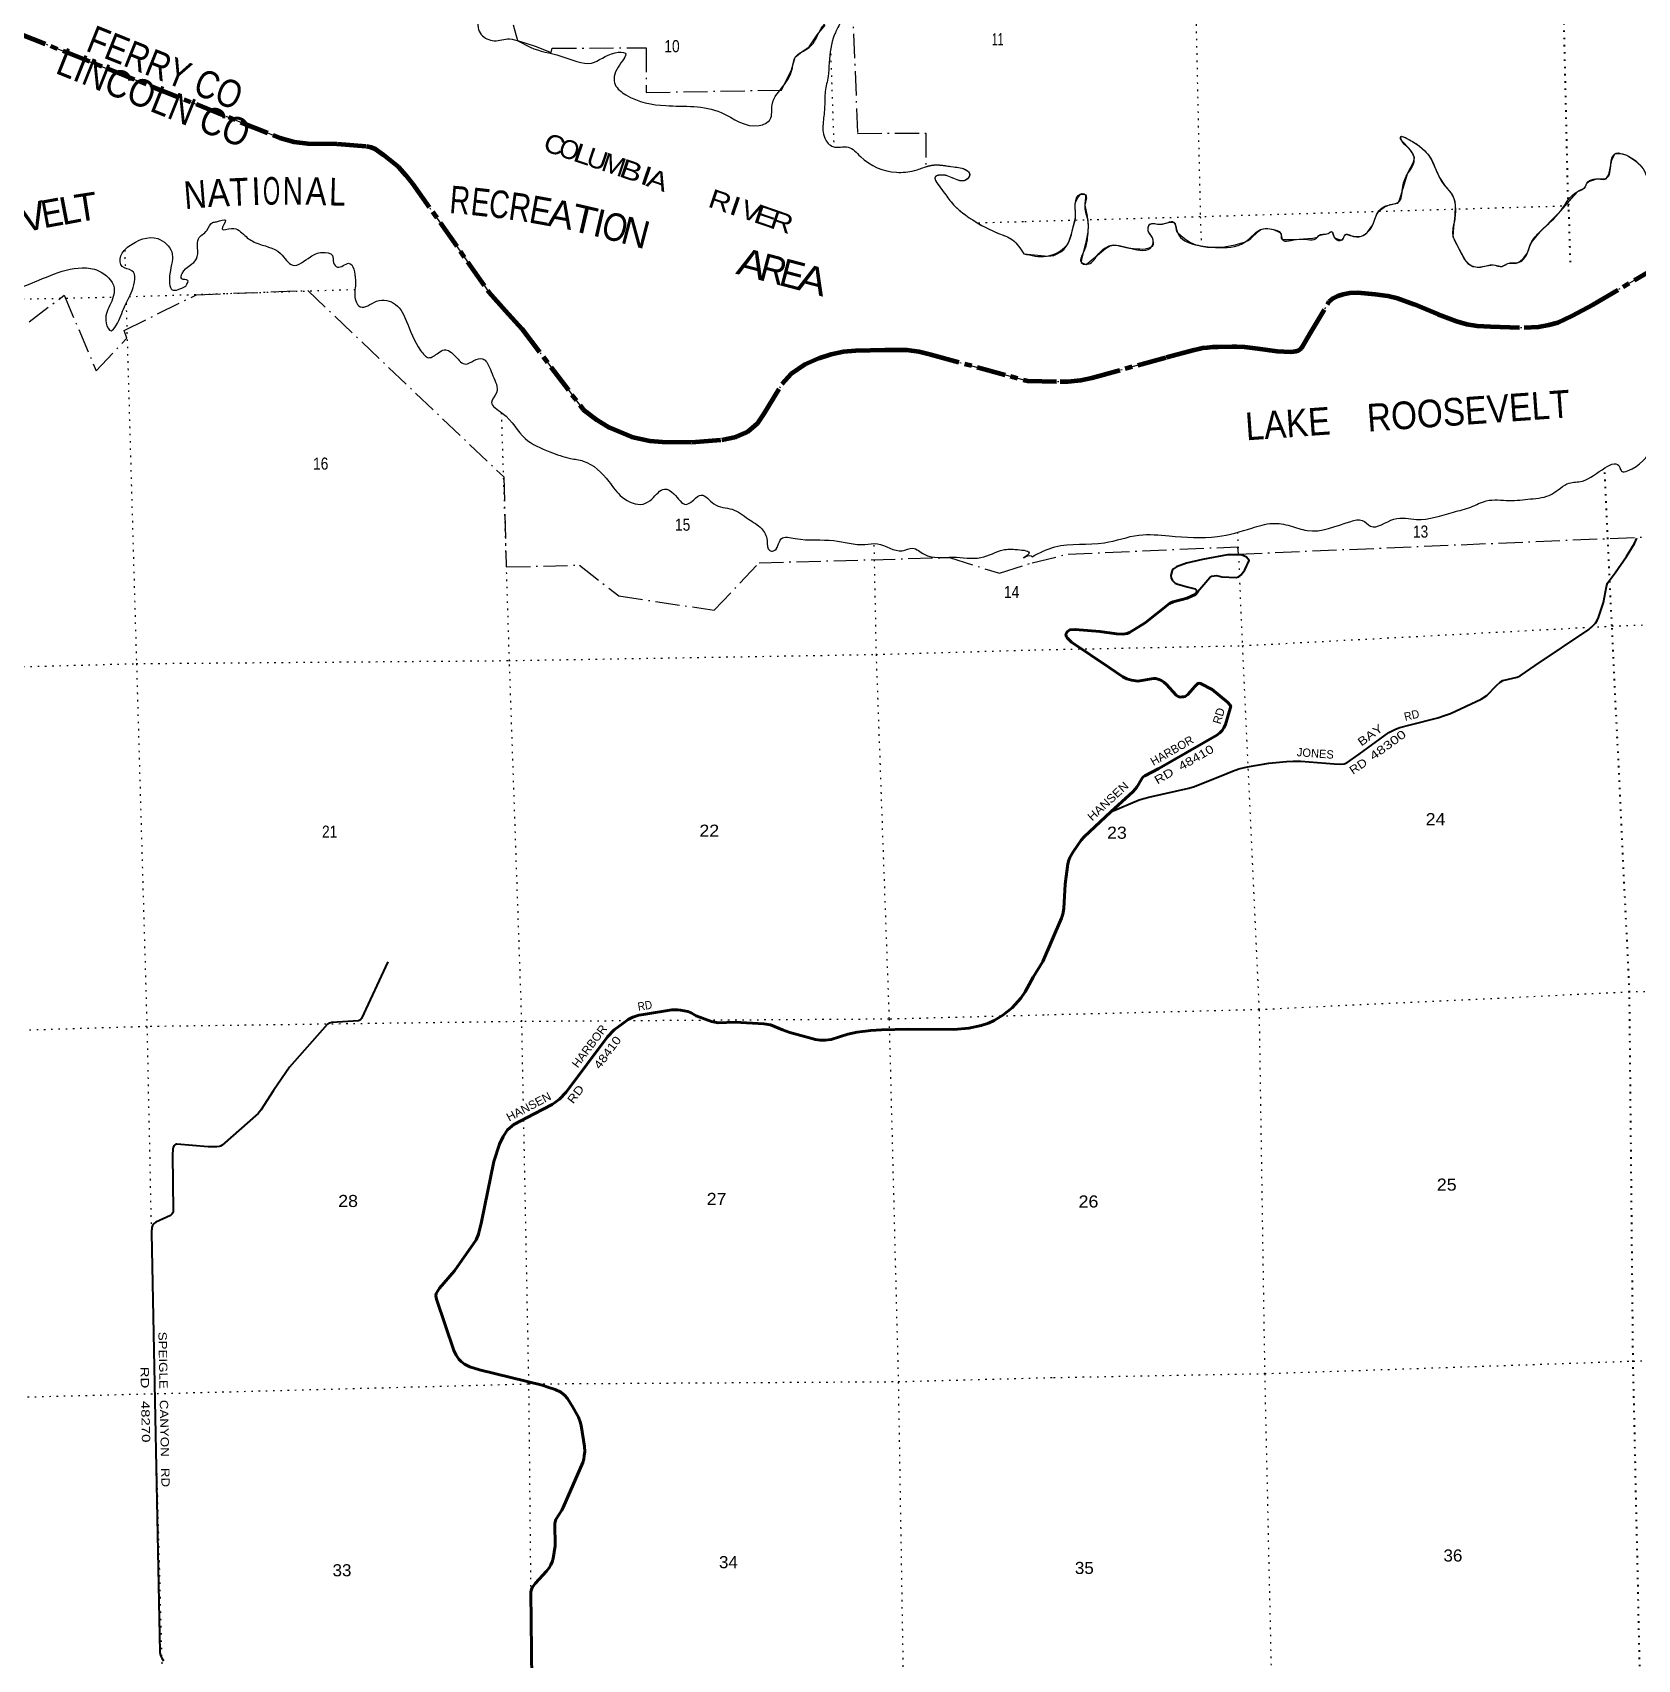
# Model space of a CAD drawing. Header units: feet. Extents: x 493183 to 745759, y 5472 to 195788.
# Drawn here: x 571930 to 595153, y 146274 to 169807 of the extents above; entities that cross this region are included whole.
import ezdxf
from ezdxf.enums import TextEntityAlignment as Align

# ---------------------------------------------------------------- set-up
doc = ezdxf.new("R2010")
doc.units = ezdxf.units.FT
doc.header["$LTSCALE"] = 70
for name, pattern in [('DOT_DASHED', [7.7, 5, -1.2, 0.3, -1.2]), ('DOTTED', [1.5, 0.3, -1.2]), ('LONG_DASH_SHORT_DASH', [9.9, 6, -1.2, 1.5, -1.2])]:
    doc.linetypes.add(name, pattern=pattern)
for name, color, linetype, lineweight in [('11', 7, 'LONG_DASH_SHORT_DASH', 60), ('26', 7, 'Continuous', 40), ('27', 7, 'Continuous', 13), ('29', 7, 'Continuous', 25), ('39', 7, 'Continuous', 13), ('44', 7, 'DOT_DASHED', 13), ('6', 7, 'DOTTED', 25), ('7', 7, 'DOTTED', 13)]:
    doc.layers.add(name, color=color, linetype=linetype, lineweight=lineweight)
for name, color, linetype in [('12', 7, 'Continuous'), ('30', 7, 'Continuous'), ('41', 7, 'Continuous')]:
    doc.layers.add(name, color=color, linetype=linetype)

msp = doc.modelspace()

# ---------------------------------------------------------------- linework, layer by layer
at = {"layer": '11'}
for points in [[(571722.66, 169799.96), (575508.94, 168284.06), (575715.49, 168225.16), (575912.6, 168200.13), (576336.28, 168197.44), (576760.76, 168164.51), (576824.17, 168150.97), (576887.46, 168123.82), (577010.23, 168038.08), (577226.71, 167862.34), (577330.57, 167741.98), (577428.68, 167625.69), (578533.67, 166051.54), (578766.6, 165787.5), (579011.79, 165519.7), (579896.08, 164355.22), (580095.92, 164204.01), (580273.16, 164091.8), (580596.47, 163960.52), (580862.76, 163903.59), (581040.22, 163885.75), (581470.45, 163881.88), (581902.79, 163915.08), (582110.69, 163957.89), (582278.9, 164032.16), (582418.16, 164153.33), (582515.99, 164294.79), (582776.88, 164723.5), (582913.71, 164877.22), (583112.15, 165010.98), (583306.18, 165096.19), (583485.54, 165154.22), (583662.48, 165192.11), (583845.18, 165208.31), (584261.12, 165219.25), (584583.26, 165216.12), (584754.87, 165195.72), (584927.97, 165148.76), (586327.2, 164769.11)], [(586327.2, 164769.11), (586801.21, 164759.06), (586912.14, 164760.9), (587100.63, 164780.11), (587256.29, 164814.43), (588339.07, 165111.15), (588740.5, 165218.5), (588806.93, 165234.34), (588861.97, 165244.13), (588924.73, 165252.63), (589006.97, 165259.37), (589084.67, 165263.1), (589286.8, 165268.04), (589357.8, 165267.07), (589465.93, 165259.54), (589658.12, 165235.3), (589939.31, 165198.25), (590035.07, 165191.43), (590135.48, 165190.22), (590175.38, 165192.59), (590211.08, 165198.1), (590242.65, 165207.57), (590264.78, 165218.56), (590286.74, 165236.07), (590301.95, 165255.89), (590410.01, 165437.72), (590693.63, 165916.44), (590749.96, 165964.14), (590817.72, 165998.52), (590893.91, 166022.59), (590990.06, 166040.14), (591105.16, 166046.63), (591359.93, 166023.59), (591539.02, 165997.3), (591683.13, 165964.14), (591916.1, 165877.9), (592263.86, 165735.22), (592535.2, 165633.6), (592686.59, 165588.85), (592834.05, 165564.56), (593026.64, 165553.71), (593513.62, 165539.57), (593721.97, 165551.92), (593872.22, 165577.1), (593999.01, 165615.26), (594201.96, 165708.91), (594510.16, 165874.28), (595535.12, 166474.95)]]:
    msp.add_lwpolyline(points, dxfattribs=at)
at = {"layer": '26'}
for points in [[(587531.49, 158532.81), (587855.05, 158829.12), (587885.49, 158860.86), (587907.74, 158890.78), (587985.47, 159019.73), (588002.37, 159039.07), (588024.62, 159055.08), (588228.14, 159162.95), (589067.84, 159645.84), (589109.94, 159675.37), (589143.34, 159710.17), (589168.38, 159749.15), (589193.23, 159796.07), (589261.99, 160029.35), (589268.56, 160056.86), (589260.21, 160079.14), (589223.37, 160118.93), (588998.58, 160304.29), (588830.78, 160392.51), (588806.62, 160395.9), (588787.13, 160385.45), (588749.13, 160348.1), (588649.1, 160232.76), (588629.9, 160216.29), (588609.02, 160204.45), (588586.77, 160196.8), (588564.5, 160196.1), (588535.29, 160195.41), (588519.97, 160198.88), (588497.72, 160207.94), (588479.83, 160220.29), (588336.31, 160377.8), (588301.34, 160410.89), (588263.96, 160432.79), (588227.79, 160450.9), (588184.65, 160464.82), (588148.53, 160465.27), (587952.28, 160428.62), (587923.06, 160427.23), (587897.05, 160430.53), (587829.84, 160441.15), (587764.44, 160460.64), (587705.75, 160489.95), (587510.54, 160623.74), (586962.16, 160989.88), (586901.75, 161050.29), (586887.84, 161075.35), (586882.46, 161106.56), (586901.75, 161139.4), (586940.71, 161167.24), (587018.02, 161174.51), (587374.15, 161143.55), (587617.29, 161109.64), (587706, 161105.98), (587767.23, 161114.33), (587802.55, 161128.57), (588029.13, 161269.36), (588383.42, 161548.35), (588435.12, 161572.41), (588635.79, 161627.4), (588699.49, 161653.16), (588751.54, 161680.75), (588792.93, 161720.08)], [(586546.75, 156370.44), (586816.86, 156998.63), (586839.13, 157054.32), (586852.29, 157138.21), (586871.62, 157488.97), (586912.56, 157783.93), (586925.4, 157835.41), (586939.31, 157873), (586989.4, 157956.54), (587050.62, 158045.64), (587103.81, 158123.08), (587148.02, 158175.13), (587531.49, 158532.81)], [(579163.69, 145124.24), (579142.6, 147247.8), (579150.89, 147289.13), (579163.4, 147318.35), (579202.19, 147374.92), (579367.66, 147551.99), (579405.3, 147600.05), (579428.24, 147643.87), (579447.01, 147687.69), (579462.28, 147734.78), (579494.25, 147917.51), (579486.64, 148234.16), (579490.8, 148262.58), (579503.31, 148300.15), (579586.92, 148433.29), (579609.66, 148473.34), (579893.62, 149123.71), (579905.78, 149173.44), (579914.12, 149221.43), (579920.38, 149284.04), (579916.41, 149352.56), (579868.26, 149657.57), (579855.74, 149709.73), (579831.42, 149777.66), (579749.39, 149924.67), (579672.23, 150047.78), (579628.44, 150097.86), (579574.21, 150138.51), (579492.9, 150177.16), (579388.63, 150214.72), (579304.99, 150242.6), (578396.43, 150464.74), (578258.38, 150506.85), (578178.27, 150546.31), (578133.26, 150581.97), (578099.89, 150619.53), (578058.18, 150677.96), (578024.01, 150743.04), (577773.74, 151487.63), (577766.24, 151533.51), (577770.41, 151566.89), (577818.51, 151642.53), (578036.75, 151894.01), (578347.25, 152342.34), (578383.49, 152424.53), (578425.79, 152605.34), (578606.88, 153477.29), (578687.95, 153728.72), (578741.65, 153839.04), (578804.73, 153933.22), (578895.11, 154011.67), (579188.41, 154166.75), (579447.87, 154300.51), (579555.45, 154379.77), (579649.64, 154480.8), (580250.71, 155281.93), (580347.88, 155383.48), (580470.35, 155474.92), (580548.07, 155529.54), (580614.81, 155562.93), (580702.39, 155592.15), (580770.34, 155603.98), (581182.02, 155671.44), (581265.43, 155671.44), (581308.35, 155666.25), (581411.4, 155646.4), (581461.45, 155625.53), (581530.6, 155582.8), (581754.83, 155501.43), (581849.32, 155483.64), (582096.57, 155490.57), (582513.31, 155470.1), (582608.39, 155452.34), (582784.16, 155382.2), (582887.82, 155343.83), (583259.01, 155239.5), (583325.74, 155231.15), (583400.04, 155231.08), (583488.4, 155239.5), (583729.32, 155318.72), (583863.76, 155348.01), (584059.78, 155373.05), (584214.73, 155383.28), (584604.54, 155390.17), (585259.28, 155387.69), (585477.81, 155404.34), (585657.15, 155441.9), (585761.41, 155479.46), (585844.83, 155517.03), (585969.64, 155592.95), (586107.58, 155700.66), (586232.4, 155841.88), (586295.26, 155930.19), (586406.98, 156144.39), (586546.75, 156370.44)]]:
    msp.add_lwpolyline(points, dxfattribs=at)
at = {"layer": '29'}
for points in [[(587531.49, 158532.81), (587940.95, 158706.56), (588010.72, 158729.98), (588083.06, 158748.77), (588659.42, 158876.29), (588742.61, 158902.63), (589210.13, 159089.2), (589293.61, 159121.22), (589385.44, 159154.64), (589510.67, 159185.27), (589817.2, 159236.65), (590072.81, 159263.24), (590171.74, 159268.05), (590284.31, 159266.03), (590762.22, 159231.13), (590854.8, 159225.64), (590907.67, 159231.21), (590945.57, 159245.98), (591128.17, 159369.52), (591556.08, 159682.32), (591649.99, 159729.37), (591714.7, 159754.72), (591862.37, 159793.3), (592265.61, 159894.41), (592363.1, 159925.98), (592449.37, 159959.4), (592891.85, 160165.46), (592974.08, 160218.88), (593113.8, 160361.42), (593167.35, 160410.51), (593206.83, 160434.31), (593413.52, 160483.99), (593456.77, 160503.79), (593673.73, 160651.82), (594447.9, 161171.25), (594508.69, 161226.4), (594544.86, 161265.38), (594569.91, 161301.58), (594590.83, 161346.09), (594662.02, 161563.33), (594706.57, 161795.99), (594720.18, 161840.41), (594742.45, 161873.83), (594828.82, 161990.41), (594996.44, 162226.28), (595108.7, 162416.42), (595146.06, 162494.75)], [(588792.93, 161720.08), (588963.86, 161926.06), (588995.16, 161944.77), (589061.27, 161951.12), (589138.72, 161936.44), (589344.98, 161923.71), (589381.29, 161934.41), (589420.26, 161965.04), (589473.41, 162033.75), (589536.61, 162168.26), (589498.18, 162218.44), (589425.46, 162251.91), (589219.46, 162254.59), (588859.79, 162186.82), (588627.02, 162130.42), (588480.97, 162078.29), (588440.69, 162051.37), (588421.21, 162023.52), (588403.39, 161953.48), (588407.29, 161920.49), (588421.21, 161887.07), (588464.77, 161842.35), (588501.91, 161825.81), (588639.72, 161790.56), (588753.57, 161759.31), (588766.28, 161747.84), (588777.41, 161733.92), (588784.3, 161711.2)], [(577072.45, 156367.3), (576692.14, 155545.25), (576677.67, 155528.43), (576648.45, 155513.52), (576258.52, 155486.69), (576226.96, 155479.34), (576193.87, 155457.48), (575648.26, 154840.44), (575417.97, 154501.76), (575234.62, 154221.11), (575193.55, 154171.35), (574673.12, 153714.03), (574648.64, 153699.44), (574629.88, 153694.22), (574594.43, 153690.05), (574551.68, 153689), (574471.61, 153691.19), (574020.11, 153728.68), (574004.27, 153727.09), (573986.55, 153715.61), (573975.08, 153702.05), (573964.69, 153680.41), (573960.48, 153655.1), (573957.17, 153573.18), (573966.42, 152768.1), (573963.59, 152748.43), (573956.3, 152728.09), (573946.91, 152712.96), (573927.74, 152696.17), (573715.86, 152600.32), (573688.33, 152579.41), (573666.5, 152552.25), (573654.97, 152520.98), (573650.9, 152444.76), (573772.49, 146379.14), (573782.16, 146331.85), (573798.84, 146292.21), (573825.95, 146252.56)]]:
    msp.add_lwpolyline(points, dxfattribs=at)
at = {"layer": '39'}
for points in [[(572673.13, 174447.83), (572809.47, 174145.74), (572823.21, 173934.25), (572891.46, 173836.64), (573091.31, 173711.08), (573305.17, 173357.91), (573396.75, 173311.12), (573644.62, 173440.48), (573923.69, 173398.99), (574471.19, 173231.13), (574915.62, 173075.58), (575129.6, 173065.21), (575303.71, 173027.93), (575539.29, 173052.22), (575911.69, 173212), (576308.12, 173382.27), (576572.53, 173604.68), (576693.83, 173588.66), (576681.13, 173273.86), (576486.24, 172996.21), (576185.04, 172801.39), (576078.29, 172559.56), (576127.71, 172268.04), (576523.74, 171528.89), (576621.8, 171107.15), (576673.22, 170583.77), (576632.96, 170462.08), (576653.9, 170301.12), (576906.48, 170275.3), (577182.21, 170310.38), (577667.69, 170113.2), (578126.29, 170070.82), (578316.66, 170142.71), (578367.25, 170133.52), (578377.37, 170014.72), (578423.83, 169777.59), (578608.93, 169688.08), (578830.32, 169716.15), (579128.9, 169596.36), (579572.87, 169467.01), (580020.38, 169365.96), (580360.7, 169515.09), (580506.02, 169509.57), (580402.64, 169306.11), (580360.62, 169053.32), (580516.48, 168904.81), (581092.01, 168749.54), (581894.48, 168650.67), (582442.37, 168460.64), (582604.17, 168552.2), (582630.82, 168760.36), (582811.27, 169055.91), (582926.09, 169297.88), (582965.82, 169449.81), (583167.11, 169590.45), (583341.89, 169863.72), (583528.72, 170024.27), (583643.24, 170050.47), (583607.05, 169926.84), (583531.13, 169768.22), (583457.35, 169369.69), (583442.62, 169171.82), (583399.97, 168955.31), (583391.64, 168737.39), (583371.28, 168515.22), (583393.54, 168277.67), (583512.62, 168156.75), (583732.62, 168148.5), (583908.41, 168014.46), (584430.75, 167785.66), (584690.52, 167810.38), (584855.67, 167866.13)], [(586274.2, 166608.46), (586602.11, 166572.32), (586924.62, 166776.74), (586988.56, 166993.98), (587020.16, 167119.74), (587017.7, 167327.54), (587095.39, 167468.38), (587164.23, 167457.69), (587157.36, 167308.22), (587193.84, 167113.24), (587198.35, 166903.47), (587137.65, 166629.79), (587102.27, 166491.84), (587189.83, 166455.31), (587338.38, 166585.51), (587511.04, 166720.24), (587818.5, 166686.23), (588126.72, 166710.75), (588140.34, 166828.07), (588075.52, 166933.69), (588097.59, 167033.02), (588252.95, 167034.21), (588439.93, 167066.32), (588497.69, 166914.15), (588757.76, 166737.91), (589049.17, 166699.53), (589471.32, 166774.84), (589735.56, 166967.96), (589866.84, 166962.6), (589989.17, 166904.59), (590013.26, 166816.3), (590259.39, 166819.36), (590521.17, 166844.95), (590540.78, 166871.58), (590675.36, 166900.6), (590725.22, 166927.86), (590769.49, 166839.98), (590879.15, 166807.94), (590935.86, 166891.85), (591004.92, 166871.08), (591160.5, 166862.18), (591312.82, 167004.57), (591412.93, 167228.61), (591552.39, 167312.2), (591696.79, 167353.53), (591753.1, 167550.43), (591821.42, 167751.61), (591923.77, 167965.61), (591870.35, 168103.75), (591748.52, 168232.4), (591726.83, 168302.58), (591826.4, 168270.33), (591989.98, 168170.79), (592151, 168002.59), (592284.28, 167716.78), (592361.56, 167595.28), (592465.06, 167474.32), (592517.5, 167287.74), (592503.82, 167079.61), (592479.96, 166875.3), (592556.26, 166705.35), (592729.32, 166446.59), (592903.48, 166417.9), (593062.26, 166447.41), (593195.95, 166423.94), (593275.73, 166467.97), (593416.79, 166476.93), (593562.97, 166623.22), (593608.69, 166749.28), (593755.94, 166939.99), (594042.34, 167228.41), (594288.57, 167507.94), (594388.29, 167562.46), (594434.93, 167646.16), (594553.06, 167688.96), (594710.13, 167704.31), (594768.37, 167905.29), (594819.84, 168045.59), (594936.74, 168052.04), (595063.05, 167996.13), (595271.81, 167766.36), (595308.75, 167456.36), (595354.27, 167309.99), (595528.37, 167190.49), (595800.39, 167303.06), (595847.22, 167471.51), (595839.6, 167544), (596012.66, 167660.58), (596155.87, 167663.53), (596235.8, 167606.66), (596346.52, 167619.04)], [(584857.78, 167866.84), (584945.35, 167887.43), (585254.35, 167864.61), (585446.85, 167813.54), (585490.1, 167761.87), (585437.16, 167674.24), (585308.04, 167676.01), (585109.17, 167745.12), (584996.6, 167722.98), (585088.6, 167535.04), (585220.76, 167357.89), (585584.88, 167063.82), (585908.39, 166902.12), (586107.67, 166808.82), (586274.52, 166608.08)], [(574148.14, 166139.63), (574176.96, 166222.81), (574089.83, 166245.48), (574096.57, 166322.23), (574302.72, 166531.52), (574318.04, 166695.12), (574331.94, 166824.41), (574452.89, 166945.5), (574533.61, 167059.84), (574593.93, 167070.98), (574722.66, 167091.38), (574672.4, 166965.48), (574809.41, 166973.93), (575000.8, 166870.41), (575159.93, 166766.32), (575517.61, 166611.27), (575696.04, 166440.98), (575950.11, 166562.38), (576122.47, 166625.89), (576268.49, 166580.05), (576286.37, 166479.54), (576341.96, 166413.98), (576504.39, 166469.25), (576601.36, 166226.95), (576600.88, 166138.22), (576606.56, 165926.59), (576672.58, 165841.04), (576909.23, 165919.79), (577184.34, 165874.2), (577341.88, 165628.93), (577544.8, 165209.03), (577663.6, 165104.24), (577803.56, 165175.25), (577887.52, 165219.07), (578050.58, 165121.1), (578197.71, 165010.75), (578317.83, 165063.27), (578446.53, 165085.69), (578543.43, 164964.38), (578591.97, 164840.21), (578644.58, 164597.14), (578572.38, 164456.74), (578726.33, 164302.15), (579059.48, 163932.92), (579415.74, 163743.56), (579715.95, 163645.98), (579898.13, 163608.84), (580268.33, 163312.86), (580463.87, 163086.4), (580764.11, 162986.81), (580891.94, 163059.62), (581073, 163203.94), (581209.35, 163133.74), (581387.47, 162981.59), (581497.22, 163050.06), (581604.99, 163116.47), (581788.74, 162988.62), (582052.3, 162910.56), (582288.72, 162769.51), (582478.69, 162631.69), (582558.31, 162459.67), (582597.15, 162313.14), (582649.69, 162308.01), (582763.64, 162483.43), (582965.25, 162488.97), (583522.48, 162458.4), (583975.27, 162401.8), (584154.6, 162413.01), (584515.37, 162312.46), (584664.03, 162347.32), (584832.96, 162259.54), (585249.18, 162218.43), (585652.67, 162213.4), (585973.49, 162323.87), (586183.2, 162327.55), (586345.59, 162267.88), (586269.98, 162208.08), (586360.16, 162241.92), (586393.04, 162225.64)], [(567020.19, 159247.57), (566981.52, 159384.01), (566933.33, 159488.02), (567057.41, 159544.64), (567351.35, 159576), (567571.56, 159555.66), (567771.35, 159666.03), (567913.36, 159968.97), (567963.09, 160242.06), (568080.97, 160423.59), (567951.33, 160455.6), (567919.89, 160523.61), (567902.09, 160620.09), (567829.6, 160729.72), (567829.22, 160634.94), (567737.1, 160480.08), (567697.02, 160348.31), (567597.84, 160251.8), (567414.3, 160367.56), (567255.62, 160562.39), (567198.91, 160692.47), (567138.35, 160695.44), (567090.26, 160676.45), (566958.45, 160950.4), (567034.13, 161123.12), (567165.39, 161347.23), (567323.36, 161543.58), (567524.5, 161809.24), (567598.76, 162296.51), (567692.24, 162489.71), (567896.82, 162789.71), (567849.74, 162946.17), (567861.24, 163097.6), (568106.46, 163263.21), (568816.44, 163614.41), (569380.99, 163860.23), (569506.45, 163953.16), (569475.6, 163638.05), (569469.8, 163506.88), (569524.17, 163511.87), (569576.43, 163405.91), (569600.44, 163650.32), (569723.82, 163747.26), (569764.91, 163820.57), (569901.61, 163847.16), (570057.26, 163827.71), (570107.45, 163957.64), (569989.69, 164118.91), (569898.6, 164137.48), (569782.62, 164195.94), (569664.48, 164262.43), (569516.37, 164312.27), (569346.79, 164204.44), (569212.18, 164173.85), (569140.21, 164253.25), (569180.87, 164467.71), (569298.48, 164548.41), (569421.13, 164687.68), (569565.64, 164845.48), (569831.17, 165003.38), (570161.04, 164940.59), (570309.22, 164769.77), (570509.75, 164720.86), (570732.84, 164884.06), (570678.53, 164992), (570574.64, 165050.68), (570546.72, 165148.99), (570625.84, 165356.06), (570799.59, 165455.89), (571107.43, 165616.55), (571272.63, 165861.42), (571445.54, 166009.63), (571734.2, 166113.49), (572648.95, 166403.75), (572885.67, 166361.52), (573109.82, 166113.38), (573049.62, 165862.29), (572995.57, 165605.25), (573066.09, 165493.56), (573137.46, 165565.39), (573259.82, 165837.74), (573372.65, 166077.66), (573367.74, 166361.89), (573227.52, 166421.95), (573206.72, 166574.83), (573325.3, 166716.05), (573740.92, 166826.16), (573943.9, 166636.14), (573917.14, 166317.07), (573951.4, 166085.78), (574148.14, 166139.63)], [(586393.04, 162225.64), (586722.82, 162367.41), (587439.94, 162426.62), (587940.02, 162537.84), (588378.16, 162526.71), (589076.58, 162516.91), (589574.39, 162640.19), (589869.59, 162706.83), (590128.64, 162671.82), (590372.25, 162604.2), (591007.09, 162736.37), (591170.25, 162749.83), (591289.06, 162667.53), (591629.93, 162769.41), (591956.95, 162764.05), (592489.43, 162869.89), (592744.13, 162943.76), (592966.2, 163033.1), (593297.04, 163037.91), (593605.3, 163060.42), (593912.57, 163129.32), (594165.39, 163289.92), (594356.45, 163320.1), (594899.13, 163514.94), (594924.5, 163460.98), (595009.13, 163466.76), (595401.61, 163795.72), (595676.28, 163972.91), (595938.28, 163988.41), (596177.34, 163944.92), (596135.31, 163647.41), (596173.63, 163460.54), (596411.17, 163112.3), (596538.14, 163026.14), (596859.52, 163095.33), (596923.27, 162852.47), (596832.85, 162646.8), (596752.47, 162443.34), (596572.15, 162195.45), (596277.53, 161820.08), (596183.42, 161598.18), (596097.56, 161368.38), (596100.05, 161346.24), (596099.12, 161295.77), (596065.07, 161190.14), (596111.85, 161172.94), (596290.35, 161317.88), (596331.95, 161447.89), (596778.91, 162058.46), (597134.02, 162342.25), (597312.39, 162305.58), (597332.91, 162102.19), (597389.58, 162000.44), (597432.2, 161989.22), (597424.24, 162077.84), (597447.38, 162409.26), (597455.99, 162853.38), (597453.1, 163269.02), (597495.26, 163748.14), (597652.94, 164110.59), (597854.36, 164409.37), (598040.63, 164380.93), (598305.23, 164275.4), (598510.62, 164295.79), (598605.08, 164313.88), (598630.04, 164185.25), (598676.85, 164073.21), (598735.34, 164074.42), (598887.68, 164309.63), (599104.14, 164378.67), (599281.1, 164313.72), (599329.08, 163959.55), (599339.14, 163491.6), (599347.82, 163275.86), (599330.95, 163122.14), (599425.7, 163126.12), (599621.86, 163200.8), (599798.95, 163129.79), (599950.03, 163048.16), (599960.66, 163116.98), (599794.83, 163321.41), (599679.03, 163545.03), (599766.82, 163778.9), (599984.38, 163890.34), (600242.81, 163790.75), (600737.27, 163506.34), (600884.78, 163497.28), (600906.29, 163622.83), (600856.52, 163779.2), (601016.69, 163931.84), (601286.15, 163975.74)]]:
    msp.add_spline(points, degree=3, dxfattribs=at)
at = {"layer": '44'}
for points in [[(583787.74, 170325.23), (583868.34, 168348.49), (584856.63, 168351.68), (584857.79, 167866.84)], [(578883.33, 169916.71), (578947.69, 169694.01), (579205.31, 169609.8), (579434.81, 169519.04), (579449.89, 169579.8), (580811.29, 169585.49), (580808.34, 168940.17), (582766.47, 168975.23), (582813.15, 169064), (582913.47, 169269.37), (582964.8, 169449.12), (583067.26, 169532.24), (583170.14, 169598.52), (583282.14, 169775.93), (583401.14, 169915.99)], [(571722.66, 169799.96), (575508.94, 168284.06), (575715.49, 168225.16), (575912.6, 168200.13), (576336.28, 168197.44), (576760.76, 168164.51), (576824.17, 168150.97), (576887.46, 168123.82), (577010.23, 168038.08), (577226.71, 167862.34), (577330.57, 167741.98), (577428.68, 167625.69), (578533.67, 166051.54), (578766.6, 165787.5), (579011.79, 165519.7), (579896.08, 164355.22), (580095.92, 164204.01), (580273.16, 164091.8), (580596.47, 163960.52), (580862.76, 163903.59), (581040.22, 163885.75), (581470.45, 163881.88), (581902.79, 163915.08), (582110.69, 163957.89), (582278.9, 164032.16), (582418.16, 164153.33), (582515.99, 164294.79), (582776.88, 164723.5), (582913.71, 164877.22), (583112.15, 165010.98), (583306.18, 165096.19), (583485.54, 165154.22), (583662.48, 165192.11), (583845.18, 165208.31), (584261.12, 165219.25), (584583.26, 165216.12), (584754.87, 165195.72), (584927.97, 165148.76), (586327.2, 164769.11)], [(591240.21, 166914.85), (591247.36, 166921.29), (591325.5, 167024.69), (591375.73, 167172.1), (591413.96, 167229.59), (591486.46, 167280.06), (591572.58, 167318.65), (591684.82, 167338.88), (591705.96, 167372.79), (591728.02, 167445.19), (591832.5, 167779.03), (591912.62, 167932.41), (591925.06, 167995.21), (591906, 168046.49), (591851.91, 168128.82), (591751.08, 168229.25), (591726.47, 168269.71), (591726.83, 168302.58), (591766.36, 168299.81), (591907.7, 168224.89), (591997.24, 168165.13), (592076.35, 168095.77), (592123.01, 168042.92), (592162.14, 167983.69), (592287.12, 167711.92), (592369.27, 167584.69), (592454.07, 167490.57), (592493.03, 167419.17), (592510.45, 167362.76), (592517.46, 167305.46), (592512.65, 167160.32), (592490.99, 166988.28), (592482.84, 166850.05), (592573.05, 166672.54), (592659.42, 166513.66), (592718.26, 166454.89), (592770, 166425.03), (592853.34, 166414.71), (592999.36, 166436.75), (593068.27, 166447.57), (593188.64, 166423.32), (593276.09, 166468.08), (593324.96, 166470.72), (593389.96, 166468.65), (593449.04, 166496.78), (593506.2, 166545.31), (593561.44, 166620.59), (593601.19, 166736.2), (593636.5, 166790.08), (593743.32, 166926.44), (594042.57, 167228.65), (594230.28, 167443.3), (594298.35, 167516.65), (594371.02, 167551.31), (594395.42, 167570.1), (594419.5, 167629.23), (594448.91, 167654.08), (594563.8, 167690.88), (594666.39, 167682.49), (594699.23, 167693.36), (594736.88, 167755.48), (594784.24, 167962.54), (594824.5, 168051.24), (594846.08, 168063.76), (594872.38, 168066.13), (594997.56, 168031.35), (595116.76, 167956.82), (595210.85, 167869.58)], [(586279.6, 166607.93), (586622.39, 166571.03), (586708.65, 166584.29), (586757.16, 166604.03), (586809.37, 166635.87), (586851.7, 166670.13), (586886.79, 166711.53), (586917.75, 166756.95), (586931.01, 166792.61), (586966.96, 166908.57), (586988.77, 166994.76), (587022.77, 167133.66), (587023.51, 167195.81), (587015.25, 167293.45), (587017.93, 167328.96), (587026.96, 167362.58), (587055.73, 167417.38), (587096.38, 167469.44), (587105.11, 167475.11), (587118.1, 167478.33), (587148.23, 167473.89), (587162.54, 167461.81), (587166.09, 167449.81), (587168.1, 167426.94), (587160.47, 167367.87), (587156.37, 167336.25), (587157.06, 167310.26), (587188.93, 167149.05), (587203.47, 167008.36), (587200.83, 166919.37), (587165.91, 166750.63), (587108.3, 166529.17), (587104.13, 166481.5), (587136.3, 166455.19), (587175.75, 166449.6), (587310.29, 166561.44), (587453.55, 166684.99), (587527.82, 166727.27), (587565.21, 166735.41), (587614.75, 166733.68), (587756.89, 166695.53), (587803.63, 166687.14), (587921.44, 166677.55), (587953.85, 166677.28)], [(587953.85, 166677.28), (587988.81, 166674.05), (588027.96, 166676.64), (588087.98, 166691.62), (588134.73, 166716.78), (588148.38, 166739.26), (588151.62, 166763.2), (588146.27, 166804.61), (588137.09, 166837.27), (588090.42, 166902.94), (588077.87, 166925.81), (588072.6, 166949.85), (588073.49, 166998.22), (588088.22, 167026.01), (588128.57, 167043.81), (588168.84, 167043.66), (588212.46, 167036.51), (588260.19, 167034.95), (588388.18, 167065.59), (588446.89, 167064.38), (588465.75, 167043.29), (588478.98, 166953.61), (588489.19, 166924.63), (588552.09, 166865.38), (588617.82, 166812.44), (588685.38, 166769.33), (588762.79, 166736.28), (588845.63, 166715.04), (588930.77, 166702.98), (589070.32, 166700.25), (589177.83, 166709.19), (589332.13, 166736.59), (589479.25, 166777.57), (589522.48, 166799.98), (589560.54, 166829.86), (589665.45, 166929.66), (589705.53, 166956.06), (589739.95, 166969.13), (589802.75, 166973.57), (589887.14, 166956.68), (589959.68, 166923.58), (589991.37, 166902.8), (589997.82, 166891.56), (589999.2, 166836.26), (590003.06, 166822.31), (590028.7, 166814.63), (590097.89, 166811.55), (590185.14, 166814.56), (590455.89, 166834.84), (590523.49, 166845.74), (590541.27, 166871.78), (590581.57, 166883.2), (590679.11, 166902), (590706.26, 166919.44), (590727.97, 166927.79), (590738.9, 166919.48), (590762.96, 166847.4), (590791.5, 166826.72), (590834.65, 166811.66), (590860.95, 166807.5), (590882.97, 166809.23), (590894.9, 166824.78), (590917.87, 166881.38), (590940.27, 166891.24), (590997.48, 166872.56), (591077.82, 166858.3), (591127.54, 166855.92), (591161.32, 166862.45), (591210.96, 166888.51), (591240.21, 166914.85)], [(586327.2, 164769.11), (586801.21, 164759.06), (586912.14, 164760.9), (587100.63, 164780.11), (587256.29, 164814.43), (588339.07, 165111.15), (588740.5, 165218.5), (588806.93, 165234.34), (588861.97, 165244.13), (588924.73, 165252.63), (589006.97, 165259.37), (589084.67, 165263.1), (589286.8, 165268.04), (589357.8, 165267.07), (589465.93, 165259.54), (589658.12, 165235.3), (589939.31, 165198.25), (590035.07, 165191.43), (590135.48, 165190.22), (590175.38, 165192.59), (590211.08, 165198.1), (590242.65, 165207.57), (590264.78, 165218.56), (590286.74, 165236.07), (590301.95, 165255.89), (590410.01, 165437.72), (590693.63, 165916.44), (590749.96, 165964.14), (590817.72, 165998.52), (590893.91, 166022.59), (590990.06, 166040.14), (591105.16, 166046.63), (591359.93, 166023.59), (591539.02, 165997.3), (591683.13, 165964.14), (591916.1, 165877.9), (592263.86, 165735.22), (592535.2, 165633.6), (592686.59, 165588.85), (592834.05, 165564.56), (593026.64, 165553.71), (593513.62, 165539.57), (593721.97, 165551.92), (593872.22, 165577.1), (593999.01, 165615.26), (594201.96, 165708.91), (594510.16, 165874.28), (595535.12, 166474.95)], [(571879.49, 165620.56), (572388.53, 166008.34), (572852.45, 164914.35), (573294.31, 165387.78), (573257.18, 165498.14), (574301.19, 166015.06), (575911.24, 166075.76), (578748.68, 163378.34), (578784.31, 162076.95), (579842.38, 162102.57), (580412.21, 161658.03), (581794.58, 161450.95), (582446.46, 162137.71), (585197.37, 162213.61), (585920.75, 161985.5), (586395.96, 162138.7)], [(586395.96, 162138.7), (586914.01, 162263.75), (589367.51, 162368.64), (589373.02, 162263.76), (596682.61, 162570.11)]]:
    msp.add_lwpolyline(points, dxfattribs=at)
msp.add_spline([(584857.78, 167866.84), (584945.35, 167887.43), (585254.35, 167864.61), (585446.85, 167813.54), (585490.1, 167761.87), (585437.16, 167674.24), (585308.04, 167676.01), (585109.17, 167745.12), (584996.6, 167722.98), (585088.6, 167535.04), (585220.76, 167357.89), (585584.88, 167063.82), (585908.39, 166902.12), (586107.67, 166808.82), (586274.52, 166608.08)], degree=3, dxfattribs=at)
at = {"layer": '6'}
for points in [[(594183.45, 166484.69), (594159.7, 167307.52), (594149.59, 167402.15), (594029.76, 172597.88), (594031.71, 172694.79), (593874.66, 177932.13)], [(595200.39, 145545.86), (595090.63, 150577.86), (595038.14, 155926.33), (594784.99, 161222.22), (594680.44, 163442.51)]]:
    msp.add_lwpolyline(points, dxfattribs=at)
at = {"layer": '7'}
for p, q in [((583478.56, 169502.86), (583525.17, 168149.93)), ((586267.07, 167069.4), (585613.51, 167050.72)), ((573263.24, 166661.51), (573270.01, 166409.83)), ((573069.12, 165976.51), (571328.22, 165937.38)), ((576599.55, 166086.76), (573340.02, 165983.15))]:
    msp.add_line(p, q, dxfattribs=at)
for points in [[(588533.91, 177801.67), (588709.65, 172445.66), (588827.79, 167140.92), (588844.15, 166715.36)], [(594161.93, 167297.48), (588827.79, 167140.92), (586267.07, 167069.4)], [(573284.13, 165891.2), (573433.81, 160678.65), (573585.17, 155428.42), (573697.14, 150117.67), (573833.76, 144989.22)], [(579032.1, 154361.19), (579009.73, 155501.23), (578830.7, 160718.71), (578717.47, 164302.69)], [(584104.51, 162393.07), (584135.91, 160811.61), (584324.02, 155535.81), (584457.24, 150285.27), (584539.69, 145266.39)], [(589365.38, 162580.2), (589435.43, 160938.22), (589677.89, 155670.36), (589758.77, 150409.25), (589867.65, 145405.11)], [(586428.94, 160877.4), (589435.43, 160938.22), (594784.99, 161222.22), (600116.46, 161408.99), (604621.21, 161490.69)], [(567926.23, 160530.26), (568121.4, 160535.2), (573433.81, 160678.65), (578818.53, 160722.53), (584135.91, 160811.61), (586428.94, 160877.4)], [(606987.34, 156118.51), (605544.36, 156080.71), (600402.71, 156075.44), (595038.14, 155926.33), (589679.87, 155672.42), (586567.03, 155594.54)], [(586567.03, 155594.54), (584324.02, 155535.81), (579009.73, 155501.23), (573585.17, 155428.42), (568261.01, 155264.6), (566530.85, 155202.25)], [(579163.69, 145124.24), (579112.28, 150274.34), (579036.71, 154125.96)], [(586704.07, 150352.54), (589758.77, 150409.25), (595092.39, 150590.01), (600460.73, 150751.3), (605685.94, 150905.61), (606129.6, 150914.57)], [(555828.03, 149702.29), (557789.01, 149759.78), (563081.22, 149904.89), (568394.74, 149983.82), (573731.49, 150119.62), (579110.51, 150260.2), (584457.1, 150293.33), (586704.07, 150352.54)]]:
    msp.add_lwpolyline(points, dxfattribs=at)

# ---------------------------------------------------------------- texts
at = {"layer": '12'}
for s, width, p in [('FERRY CO', 0.85, (572684.79, 169549.56)), ('LINCOLN CO', 0.9, (572243.55, 169225.72))]:
    msp.add_text(s, height=400, rotation=338.18, dxfattribs=dict(at, width=width)).set_placement(p)
at = {"layer": '27'}
for s, rotation, p in [('RD', 73.577, (589152.7, 159906.18)), ('HARBOR', 29.902, (588447.08, 159369))]:
    msp.add_text(s, height=120, rotation=rotation, dxfattribs=at).set_placement(p, align=Align.CENTER)
for s, rotation, width, p in [('RD  48410', 29.902, 1.25, (588622.04, 159168.33)), ('HANSEN', 43.007, 1.1, (587532.1, 158645.1)), ('RD', 9.306, 0.9, (580800.37, 155672.19)), ('HARBOR', 53.12, 1.05, (580036.51, 155108.77)), ('48410', 53.62, 1.2, (580296.97, 155018.67)), ('HANSEN', 27.867, 1.05, (579136.99, 154217.68)), ('RD', 53.12, 1.2, (579837.13, 154414.1))]:
    msp.add_text(s, height=120, rotation=rotation, dxfattribs=dict(at, width=width)).set_placement(p, align=Align.CENTER)
at = {"layer": '30'}
for s, rotation, width, p in [('BAY', 36.167, 1.25, (591321.18, 159597.32)), ('RD', 14.076, 0.95, (591900.32, 159874.98)), ('48300', 36.167, 1.35, (591575.11, 159453.35)), ('RD', 34.081, 1.15, (591146.1, 159145.19)), ('SPEIGLE   CANYON   RD', 271.148, 1.2, (573773.26, 149889.4)), ('RD   48270', 271.148, 1.35, (573502.64, 149959.59))]:
    msp.add_text(s, height=120, rotation=rotation, dxfattribs=dict(at, width=width)).set_placement(p, align=Align.CENTER)
msp.add_text('JONES', height=120, rotation=355.823, dxfattribs=at).set_placement((590487.8, 159321.36), align=Align.CENTER)
at = {"layer": '41'}
for s, width, p in [('C', 1.1, (579439.95, 168057.88)), ('L', 1.25, (579853.99, 167917.08)), ('U', 1.1, (580057.95, 167847.72)), ('M', 1.1, (580300.49, 167765.25)), ('B', 1.3, (580551.13, 167680.01)), ('I', 1.4, (580769.31, 167605.81)), ('A', 1.2, (580934.12, 167544.92)), ('R', 1.2, (581837.87, 167242.44)), ('I', 1.4, (582056.05, 167168.24)), ('V', 1.15, (582284.16, 167094.04)), ('E', 1.35, (582498.9, 167019.33)), ('R', 1.2, (582730.87, 166938.76))]:
    msp.add_text(s, height=272.2, rotation=341.219, dxfattribs=dict(at, width=width)).set_placement(p, align=Align.CENTER)
msp.add_text('O', height=272.2, rotation=341.219, dxfattribs=at).set_placement((579655.09, 167984.72), align=Align.CENTER)
at = {"layer": '44'}
for s, rotation, width, p in [('N', 4.561, 0.85, (574299.61, 167264.8)), ('A', 2.346, 0.9, (574630.21, 167290.06)), ('T', 2.346, 0.85, (574925.63, 167303.06)), ('I', 2.346, 0.9, (575173.49, 167312.32)), ('O', 359.739, 0.6, (575387.83, 167316.93)), ('N', 359.739, 0.75, (575695.9, 167315.54)), ('A', 358.297, 0.85, (576028.32, 167312.78)), ('L', 358.297, 0.8, (576337.02, 167303.76)), ('R', 355.353, 0.75, (578099.51, 167183.73)), ('E', 353.515, 0.75, (578391.46, 167155.5)), ('V', 14.161, 1.05, (571983.91, 166950.8)), ('E', 10.478, 0.85, (572246.04, 167003.07)), ('C', 353.515, 0.75, (578663.15, 167124.6)), ('R', 351.844, 0.8, (578957.65, 167083.96)), ('E', 349.757, 0.85, (579248.25, 167035.38)), ('T', 346.881, 1.1, (579870.21, 166907.75)), ('O', 345.305, 0.85, (580309.32, 166798.98)), ('A', 345.305, 1.15, (582293.19, 166268.7)), ('R', 345.305, 0.95, (582601.86, 166187.76)), ('E', 345.305, 0.95, (582877.02, 166115.59)), ('A', 345.305, 1.15, (583170.46, 166038.63)), ('LAKE    ROOSEVELT', 4.072, 0.9, (591842.16, 164074.73))]:
    msp.add_text(s, height=400, rotation=rotation, dxfattribs=dict(at, width=width)).set_placement(p, align=Align.CENTER)
for s, rotation, p in [('L', 10.832, (572507.98, 167046.97)), ('T', 8.832, (572735.79, 167086.84)), ('A', 349.757, (579546.77, 166981.44)), ('I', 346.881, (580090.5, 166856.41)), ('N', 345.305, (580607.33, 166720.83))]:
    msp.add_text(s, height=400, rotation=rotation, dxfattribs=at).set_placement(p, align=Align.CENTER)
at = {"layer": '7'}
for s, width, p in [('10', 0.85, (581072.28, 169522.61)), ('11', 0.65, (585811.28, 169623.29)), ('16', 0.85, (575989.42, 163484.16)), ('15', 0.85, (581226.45, 162601.42)), ('14', 0.85, (585986.84, 161627.42)), ('21', 0.85, (576118.55, 158161.06)), ('22', 1.1, (581579.11, 158174.41)), ('23', 1.1, (587477.76, 158145.4)), ('28', 1.1, (576352.8, 152818.77)), ('27', 1.1, (581685.07, 152847.99)), ('33', 1.05, (576271.38, 147476.88)), ('34', 1.05, (581862.65, 147594.39))]:
    msp.add_text(s, height=175, dxfattribs=dict(at, width=width)).set_placement(p)
for s, width, p in [('13', 0.85, (592015, 162500.97)), ('24', 1.1, (592231.66, 158341.42)), ('25', 1.1, (592393.14, 153055.29)), ('26', 1.1, (587209.48, 152811.18)), ('36', 1.05, (592482.96, 147690.69)), ('35', 1.05, (587149.62, 147510.64))]:
    msp.add_text(s, height=175, dxfattribs=dict(at, width=width)).set_placement(p, align=Align.CENTER)

doc.saveas('drawing.dxf')
